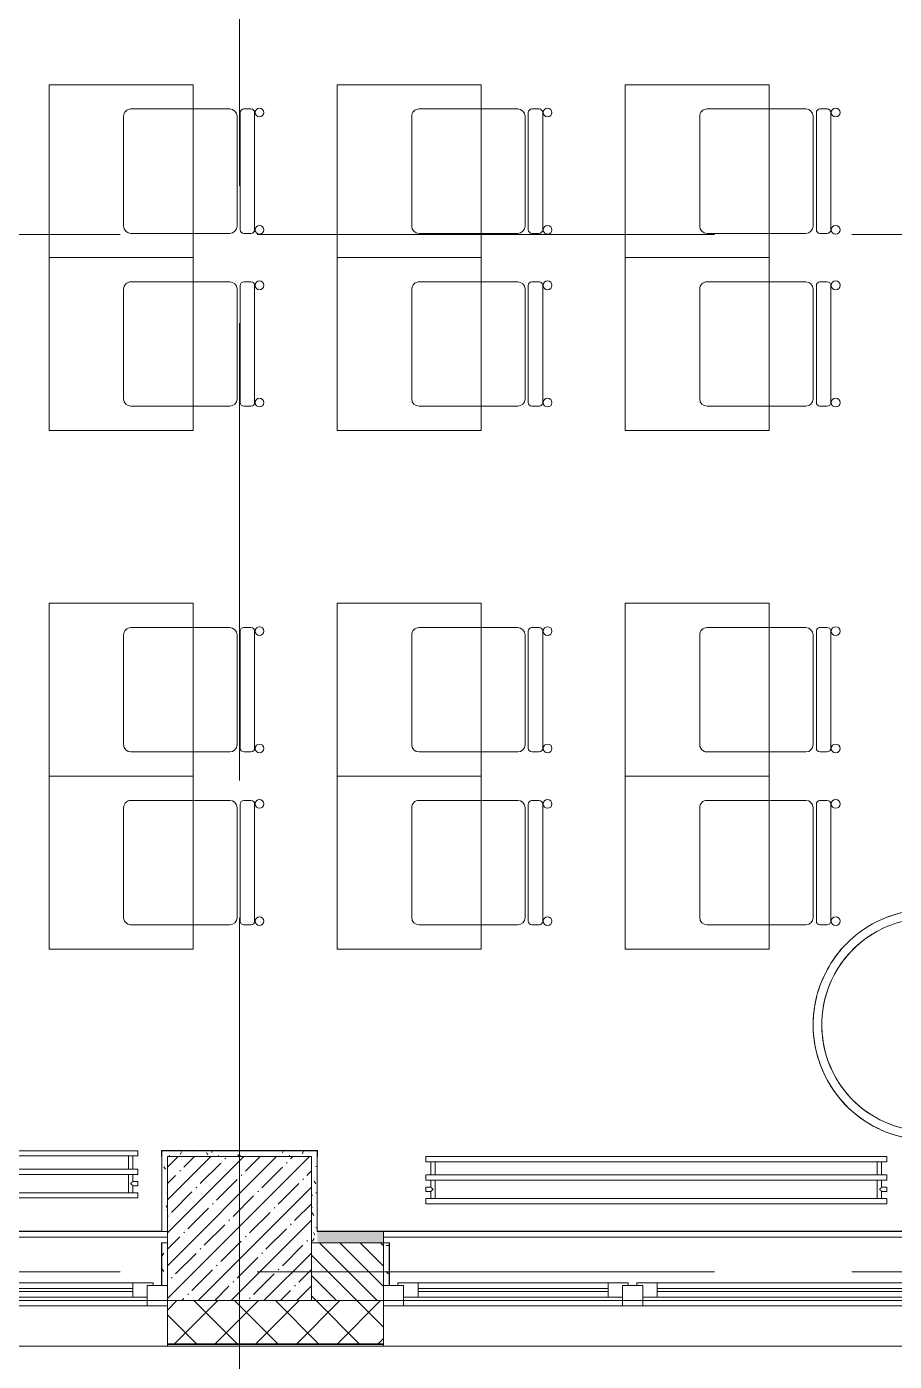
# Model space of a CAD drawing. Header units: millimetres. Extents: x 35111 to 235598, y -8553 to 29000.
# Drawn here: x 51421 to 54433, y -311 to 4322 of the extents above; entities that cross this region are included whole.
import ezdxf

# ---------------------------------------------------------------- set-up
doc = ezdxf.new("R2010")
doc.units = ezdxf.units.MM
doc.linetypes.add('Осевая', pattern=[3175, 635, -476.25, 1587.5, -476.25])
for name, color, linetype, lineweight in [('A-GLAZ', 7, 'Continuous', 9), ('A-GLAZ-1', 7, 'Continuous', 13), ('A-WALL', 7, 'Continuous', 9), ('I-WALL', 7, 'Continuous', 9), ('M-EQPM', 7, 'Continuous', 9), ('S-COLS', 7, 'Continuous', 9), ('Оси', 7, 'Continuous', 9), ('Оси-2', 7, 'Осевая', 9)]:
    doc.layers.add(name, color=color, linetype=linetype, lineweight=lineweight)
for name, color, linetype, lineweight, true_color in [('A-WALL-1', 7, 'Continuous', 9, 0x3c3c3c), ('A-WALL-FNSH-1', 7, 'Continuous', 9, 0x3c3c3c), ('I-FURN-1', 7, 'Continuous', 9, 0xf0f0f0)]:
    doc.layers.add(name, color=color, linetype=linetype, lineweight=lineweight, true_color=true_color)
pattern_1 = [(0, (0, 0), (121.92, 30.48), [10.058, -81.382, 10.058, -81.382, -487.68]), (0, (0, 0), (121.92, 30.48), [-182.88, 10.058, -172.822, 10.058, -81.382, -213.36]), (0, (0, 0), (121.92, 30.48), [-457.2, 10.058, -50.902, 10.058, -142.342]), (120, (45.72, 15.24), (-87.356454, 90.345817), [10.058, -81.382, 10.058, -81.382, -487.68]), (120, (45.72, 15.24), (-87.356454, 90.345817), [-182.88, 10.058, -172.822, 10.058, -81.382, -213.36]), (120, (45.72, 15.24), (-87.356454, 90.345817), [-457.2, 10.058, -50.902, 10.058, -142.342]), (240, (60.96, 76.2), (-34.563546, -120.825817), [10.058, -81.382, 10.058, -81.382, -487.68]), (240, (60.96, 76.2), (-34.563546, -120.825817), [-182.88, 10.058, -172.822, 10.058, -81.382, -213.36]), (240, (60.96, 76.2), (-34.563546, -120.825817), [-457.2, 10.058, -50.902, 10.058, -142.342])]

# ---------------------------------------------------------------- blocks, each defined once
blk = doc.blocks.new('BSC_Колонна _Прямоугольная - 500х500-V8-План размещения напольных электротехнических лючков и розеток 3 этажа в осях 12-23')
at = {"layer": 'S-COLS'}
h = blk.add_hatch(dxfattribs=at)
h.set_pattern_fill('FP_9', color=256, style=0, pattern_type=2)
h.set_pattern_definition([(45, (-52160, -150), (-57.02463, 57.02463), []), (45, (-52102.975, -150), (-57.02463, 57.02463), [100.806, -20.161, 3.353, -16.808])])
h.paths.add_polyline_path([(-250, -250), (250, -250), (250, 250), (-250, 250), (-250, 8.2)])
for p, q in [((250, 250), (-250, 250)), ((-250, 250), (-250, -250)), ((250, -250), (250, 250)), ((-250, -250), (250, -250))]:
    blk.add_line(p, q, dxfattribs=at)
blk = doc.blocks.new('120_Окно_СКБ_2Ст - 120_Окно_СКБ_2Ст 2100х2400 _мал створка справа_-22446225-План размещения напольных электротехнических лючков и розеток 3 этажа в осях 12-23')
at = {"layer": 'A-GLAZ'}
for p, q in [((1050, -57), (-1050, -57)), ((-1030, -127), (-1000, -127)), ((-930, -107), (100, -107)), ((100, -117), (-930, -117)), ((170, -127), (200, -127)), ((270, -107), (930, -107)), ((930, -117), (270, -117)), ((1000, -127), (1030, -127))]:
    blk.add_line(p, q, dxfattribs=at)
at = {"layer": 'A-GLAZ-1'}
for p, q in [((-1050, -127), (-1050, -57)), ((-1050, -57), (-980, -57)), ((-980, -57), (-980, -127)), ((150, -87), (-980, -87)), ((-980, -87), (-980, -127)), ((-930, -137), (-930, -87)), ((100, -137), (100, -87)), ((150, -127), (150, -57)), ((150, -57), (220, -57)), ((150, -127), (150, -87)), ((220, -57), (220, -127)), ((980, -87), (220, -87)), ((220, -87), (220, -127)), ((270, -137), (270, -87)), ((930, -137), (930, -87)), ((980, -127), (980, -57)), ((980, -57), (1050, -57)), ((980, -127), (980, -87)), ((1050, -57), (1050, -127)), ((-980, -127), (-1050, -127)), ((-980, -127), (-1000, -127)), ((-1000, -127), (-1000, -137)), ((-1000, -137), (170, -137)), ((170, -137), (-1000, -137)), ((220, -127), (150, -127)), ((170, -127), (150, -127)), ((170, -137), (170, -127)), ((220, -127), (200, -127)), ((200, -127), (200, -137)), ((200, -137), (1000, -137)), ((1000, -137), (200, -137)), ((1050, -127), (980, -127)), ((1000, -127), (980, -127)), ((1000, -137), (1000, -127))]:
    blk.add_line(p, q, dxfattribs=at)
blk = doc.blocks.new('120_Окно_СКБ_1Ст - 120_Окно_СКБ_1Ст 900х2500_h_-20664874-План размещения напольных электротехнических лючков и розеток 3 этажа в осях 12-23')
at = {"layer": 'A-GLAZ'}
for p, q in [((450, -57), (-450, -57)), ((-430, -127), (-400, -127)), ((-330, -107), (330, -107)), ((330, -117), (-330, -117)), ((400, -127), (430, -127))]:
    blk.add_line(p, q, dxfattribs=at)
at = {"layer": 'A-GLAZ-1'}
for p, q in [((-450, -127), (-450, -57)), ((-450, -57), (-380, -57)), ((-380, -57), (-380, -127)), ((380, -87), (-380, -87)), ((-380, -87), (-380, -127)), ((-330, -137), (-330, -87)), ((330, -137), (330, -87)), ((380, -127), (380, -57)), ((380, -57), (450, -57)), ((380, -127), (380, -87)), ((450, -57), (450, -127)), ((-380, -127), (-450, -127)), ((-380, -127), (-400, -127)), ((-400, -127), (-400, -137)), ((-400, -137), (400, -137)), ((400, -137), (-400, -137)), ((450, -127), (380, -127)), ((400, -127), (380, -127)), ((400, -137), (400, -127))]:
    blk.add_line(p, q, dxfattribs=at)
blk = doc.blocks.new('ПУФ - 1_53-V90-План размещения напольных электротехнических лючков и розеток 3 этажа в осях 12-23')
at = {"layer": 'I-FURN-1'}
for radius, start, end in [(400, 0, 180), (400, 90, 130), (400, 70, 90), (400, 60, 70), (370, 0, 180), (370, 116.4706, 180), (370, 0, 116.4706), (400, 50, 60), (400, 130, 140), (400, 40, 50), (400, 140, 170), (400, 10, 40), (400, 170, 180), (400, 0, 10), (400, 180, 360), (400, 180, 190), (370, 180, 190.5882), (370, 180, 349.4118), (400, 320, 0), (370, 349.5929, 0), (370, 349.5929, 360), (400, 190, 230), (370, 190.5882, 201.1765), (370, 222.3529, 349.4118), (370, 201.1765, 211.7647), (370, 211.7647, 222.3529), (400, 300, 320), (400, 230, 240), (400, 240, 270), (400, 290, 300), (400, 270, 280), (400, 280, 290)]:
    blk.add_arc((0, 0), radius, start, end, dxfattribs=at)
blk = doc.blocks.new('Стол базовый прямоугольный - 1_7а-25476368-План размещения напольных электротехнических лючков и розеток 3 этажа в осях 12-23')
at = {"layer": 'I-FURN-1'}
for p, q in [((250, 300), (-250, 300)), ((-250, 300), (-250, -300)), ((250, -300), (250, 300)), ((-250, -300), (250, -300))]:
    blk.add_line(p, q, dxfattribs=at)
blk = doc.blocks.new('Стул Breuer - 1_9а-V93-План размещения напольных электротехнических лючков и розеток 3 этажа в осях 12-23')
at = {"layer": 'I-FURN-1'}
for p, q in [((190.5, 241.3), (-190.5, 241.3)), ((-215.9, 215.9), (-215.9, 0)), ((215.9, 0), (215.9, 215.9)), ((-215.9, 0), (-215.9, -127)), ((215.9, -127), (215.9, 0)), ((-215.9, -176.2), (-215.9, -200.8)), ((203.2, -163.5), (-203.2, -163.5)), ((-190.5, -152.4), (190.5, -152.4)), ((215.9, -200.8), (215.9, -176.2)), ((-203.2, -213.5), (203.2, -213.5))]:
    blk.add_line(p, q, dxfattribs=at)
for centre, radius, start, end in [((-190.5, 215.9), 25.4, 120, 165), ((-190.5, 215.9), 25.4, 90, 120), ((190.5, 215.9), 25.4, 75, 90), ((190.5, 215.9), 25.4, 30, 75), ((-190.5, 215.9), 25.4, 165, 180), ((190.5, 215.9), 25.4, 0, 30), ((-190.5, -127), 25.4, 180, 270), ((190.5, -127), 25.4, 270, 360), ((-203.2, -176.2), 12.7, 90, 180), ((203.2, -176.2), 12.7, 360, 90), ((-203.5, -230.6), 15.1, 360, 180), ((-203.5, -230.6), 15.1, 180, 360), ((-203.2, -200.8), 12.7, 180, 270), ((203.7, -230.6), 15.1, 360, 180), ((203.7, -230.6), 15.1, 180, 360), ((203.2, -200.8), 12.7, 270, 360)]:
    blk.add_arc(centre, radius, start, end, dxfattribs=at)
blk = doc.blocks.new('Стул Breuer - 1_9а-25403171-План размещения напольных электротехнических лючков и розеток 3 этажа в осях 12-23')
at = {"layer": 'I-FURN-1'}
for p, q in [((190.5, 241.3), (-190.5, 241.3)), ((-215.9, 215.9), (-215.9, 0)), ((215.9, 0), (215.9, 215.9)), ((-215.9, 0), (-215.9, -127)), ((215.9, -127), (215.9, 0)), ((-215.9, -176.2), (-215.9, -200.8)), ((203.2, -163.5), (-203.2, -163.5)), ((-190.5, -152.4), (190.5, -152.4)), ((215.9, -200.8), (215.9, -176.2)), ((-203.2, -213.5), (203.2, -213.5))]:
    blk.add_line(p, q, dxfattribs=at)
for centre, radius, start, end in [((-190.5, 215.9), 25.4, 90, 180), ((190.5, 215.9), 25.4, 0, 90), ((-190.5, -127), 25.4, 180, 270), ((190.5, -127), 25.4, 270, 360), ((-203.2, -176.2), 12.7, 90, 180), ((203.2, -176.2), 12.7, 360, 90), ((-203.5, -230.6), 15.1, 360, 180), ((-203.5, -230.6), 15.1, 180, 360), ((-203.2, -200.8), 12.7, 180, 270), ((203.7, -230.6), 15.1, 360, 180), ((203.7, -230.6), 15.1, 180, 360), ((203.2, -200.8), 12.7, 270, 360)]:
    blk.add_arc(centre, radius, start, end, dxfattribs=at)
blk = doc.blocks.new('Стул Breuer - 1_9а-V94-План размещения напольных электротехнических лючков и розеток 3 этажа в осях 12-23')
at = {"layer": 'I-FURN-1'}
for p, q in [((190.5, 241.3), (-190.5, 241.3)), ((-215.9, 215.9), (-215.9, 0)), ((215.9, 0), (215.9, 215.9)), ((-215.9, 0), (-215.9, -127)), ((215.9, -127), (215.9, 0)), ((-215.9, -176.2), (-215.9, -200.8)), ((203.2, -163.5), (-203.2, -163.5)), ((-190.5, -152.4), (190.5, -152.4)), ((215.9, -200.8), (215.9, -176.2)), ((-203.2, -213.5), (203.2, -213.5))]:
    blk.add_line(p, q, dxfattribs=at)
for centre, radius, start, end in [((-190.5, 215.9), 25.4, 90, 180), ((190.5, 215.9), 25.4, 15, 90), ((190.5, 215.9), 25.4, 0, 15), ((-190.5, -127), 25.4, 180, 270), ((190.5, -127), 25.4, 270, 360), ((-203.2, -176.2), 12.7, 90, 180), ((203.2, -176.2), 12.7, 360, 90), ((-203.5, -230.6), 15.1, 360, 180), ((-203.5, -230.6), 15.1, 180, 360), ((-203.2, -200.8), 12.7, 180, 270), ((203.7, -230.6), 15.1, 360, 180), ((203.7, -230.6), 15.1, 180, 360), ((203.2, -200.8), 12.7, 270, 360)]:
    blk.add_arc(centre, radius, start, end, dxfattribs=at)
blk = doc.blocks.new('Стул Breuer - 1_9а-V95-План размещения напольных электротехнических лючков и розеток 3 этажа в осях 12-23')
at = {"layer": 'I-FURN-1'}
for p, q in [((190.5, 241.3), (-190.5, 241.3)), ((-215.9, 215.9), (-215.9, 0)), ((215.9, 0), (215.9, 215.9)), ((-215.9, 0), (-215.9, -127)), ((215.9, -127), (215.9, 0)), ((-215.9, -176.2), (-215.9, -200.8)), ((203.2, -163.5), (-203.2, -163.5)), ((-190.5, -152.4), (190.5, -152.4)), ((215.9, -200.8), (215.9, -176.2)), ((-203.2, -213.5), (203.2, -213.5))]:
    blk.add_line(p, q, dxfattribs=at)
for centre, radius, start, end in [((-190.5, 215.9), 25.4, 90, 150), ((190.5, 215.9), 25.4, 0, 90), ((-190.5, 215.9), 25.4, 150, 180), ((-190.5, -127), 25.4, 180, 270), ((190.5, -127), 25.4, 270, 360), ((-203.2, -176.2), 12.7, 90, 180), ((203.2, -176.2), 12.7, 360, 90), ((-203.5, -230.6), 15.1, 360, 180), ((-203.5, -230.6), 15.1, 180, 360), ((-203.2, -200.8), 12.7, 180, 270), ((203.7, -230.6), 15.1, 360, 180), ((203.7, -230.6), 15.1, 180, 360), ((203.2, -200.8), 12.7, 270, 360)]:
    blk.add_arc(centre, radius, start, end, dxfattribs=at)
blk = doc.blocks.new('radiator_prado_classic_z_tip_30_po exemplyaru - Classic Z Тип 30-500-30677900-План размещения напольных электротехнических лючков и розеток 3 этажа в осях 12-23')
at = {"layer": 'M-EQPM'}
for p, q in [((0, 228), (0, 210)), ((700, 228), (0, 228)), ((0, 210), (700, 210)), ((17.5, 210), (17.5, 164)), ((32.5, 164), (32.5, 210)), ((667.5, 210), (667.5, 164)), ((682.5, 164), (682.5, 210)), ((700, 210), (700, 228)), ((700, 164), (0, 164)), ((0, 164), (0, 146)), ((0, 146), (700, 146)), ((17.5, 146), (17.5, 121.5)), ((32.5, 82), (32.5, 146)), ((667.5, 146), (667.5, 82)), ((682.5, 121.5), (682.5, 146)), ((700, 146), (700, 164)), ((17.5, 121.5), (0, 121.5)), ((17.5, 121.5), (0, 121.5)), ((0, 121.5), (0, 121.2)), ((0, 106.5), (0, 121.5)), ((0, 121.2), (0, 121.2)), ((0, 106.8), (0, 106.5)), ((0, 106.8), (0, 106.8)), ((0, 106.5), (17.5, 106.5)), ((0, 106.5), (17.5, 106.5)), ((17.5, 106.5), (17.5, 82)), ((700, 121.5), (682.5, 121.5)), ((700, 121.5), (682.5, 121.5)), ((682.5, 82), (682.5, 106.5)), ((682.5, 106.5), (700, 106.5)), ((682.5, 106.5), (700, 106.5)), ((700, 121.5), (700, 106.5)), ((700, 121.2), (700, 121.5)), ((700, 121.5), (700, 121.2)), ((700, 121.2), (700, 121.5)), ((700, 106.5), (700, 106.8)), ((700, 106.8), (700, 106.5)), ((700, 106.5), (700, 106.8)), ((700, 82), (0, 82)), ((0, 82), (0, 64)), ((700, 64), (0, 64)), ((700, 64), (700, 82))]:
    blk.add_line(p, q, dxfattribs=at)
for points, knots in [([(25, 114), (24.5, 114.5), (23.6, 115.4), (22.4, 116.6), (21.6, 117.4), (21.1, 117.9), (20.8, 118.2), (20.5, 118.5), (20.2, 118.8), (19.8, 119.1), (19.6, 119.4), (19.3, 119.7), (19, 120), (18.7, 120.3), (18.5, 120.5), (18.3, 120.7), (18.1, 120.9), (17.9, 121.1), (17.8, 121.2), (17.7, 121.3), (17.5, 121.5), (17.5, 121.5), (17.5, 121.5)], [0, 0, 0, 0, 0.142857, 0.285714, 0.357143, 0.392857, 0.428571, 0.464286, 0.5, 0.535714, 0.571429, 0.607143, 0.642857, 0.678571, 0.714286, 0.75, 0.785714, 0.821429, 0.857143, 0.892857, 0.928571, 1, 1, 1, 1]), ([(17.5, 106.5), (17.5, 106.5), (17.5, 106.5), (17.7, 106.7), (17.8, 106.8), (17.9, 106.9), (18.1, 107.1), (18.3, 107.3), (18.5, 107.5), (18.7, 107.7), (19, 108), (19.3, 108.3), (19.6, 108.6), (19.8, 108.9), (20.3, 109.3), (20.7, 109.7), (21.1, 110.1), (21.6, 110.6), (22.4, 111.4), (23.6, 112.6), (24.5, 113.5), (25, 114)], [0, 0, 0, 0, 0.071429, 0.107143, 0.142857, 0.178571, 0.214286, 0.25, 0.285714, 0.321429, 0.357143, 0.392857, 0.428571, 0.464286, 0.5, 0.571429, 0.607143, 0.642857, 0.714286, 0.857143, 1, 1, 1, 1]), ([(675, 114), (675.5, 114.5), (676.4, 115.4), (677.6, 116.6), (678.4, 117.4), (678.9, 117.9), (679.2, 118.2), (679.5, 118.5), (679.8, 118.8), (680.1, 119.2), (680.4, 119.4), (680.7, 119.7), (681, 120), (681.3, 120.3), (681.5, 120.5), (681.7, 120.7), (681.9, 120.9), (682.1, 121.1), (682.2, 121.2), (682.3, 121.3), (682.5, 121.5), (682.5, 121.5), (682.5, 121.5)], [0, 0, 0, 0, 0.142857, 0.285714, 0.357143, 0.392857, 0.428571, 0.464286, 0.5, 0.535714, 0.571429, 0.607143, 0.642857, 0.678571, 0.714286, 0.75, 0.785714, 0.821429, 0.857143, 0.892857, 0.928571, 1, 1, 1, 1]), ([(682.5, 106.5), (682.5, 106.5), (682.5, 106.5), (682.3, 106.7), (682.2, 106.8), (682.1, 106.9), (681.9, 107.1), (681.7, 107.3), (681.5, 107.5), (681.3, 107.7), (681, 108), (680.7, 108.3), (680.4, 108.6), (680.1, 108.8), (679.7, 109.3), (679.3, 109.7), (678.9, 110.1), (678.4, 110.6), (677.6, 111.4), (676.4, 112.6), (675.5, 113.5), (675, 114)], [0, 0, 0, 0, 0.071429, 0.107143, 0.142857, 0.178571, 0.214286, 0.25, 0.285714, 0.321429, 0.357143, 0.392857, 0.428571, 0.464286, 0.5, 0.571429, 0.607143, 0.642857, 0.714286, 0.857143, 1, 1, 1, 1])]:
    blk.add_open_spline(points, degree=3, knots=knots, dxfattribs=at)
blk = doc.blocks.new('radiator_prado_classic_z_tip_30_po exemplyaru - Classic Z Тип 30-500-30677899-План размещения напольных электротехнических лючков и розеток 3 этажа в осях 12-23')
at = {"layer": 'M-EQPM'}
for p, q in [((0, 228), (0, 210)), ((1600, 228), (0, 228)), ((0, 210), (1600, 210)), ((17.5, 210), (17.5, 164)), ((32.5, 164), (32.5, 210)), ((1567.5, 210), (1567.5, 164)), ((1582.5, 164), (1582.5, 210)), ((1600, 210), (1600, 228)), ((1600, 164), (0, 164)), ((0, 164), (0, 146)), ((0, 146), (1600, 146)), ((17.5, 146), (17.5, 121.5)), ((32.5, 82), (32.5, 146)), ((1567.5, 146), (1567.5, 82)), ((1582.5, 121.5), (1582.5, 146)), ((1600, 146), (1600, 164)), ((17.5, 121.5), (0, 121.5)), ((17.5, 121.5), (0, 121.5)), ((0, 121.5), (0, 121.2)), ((0, 106.5), (0, 121.5)), ((0, 121.2), (0, 121.2)), ((0, 106.8), (0, 106.5)), ((0, 106.8), (0, 106.8)), ((0, 106.5), (17.5, 106.5)), ((0, 106.5), (17.5, 106.5)), ((17.5, 106.5), (17.5, 82)), ((1600, 121.5), (1582.5, 121.5)), ((1600, 121.5), (1582.5, 121.5)), ((1582.5, 82), (1582.5, 106.5)), ((1582.5, 106.5), (1600, 106.5)), ((1582.5, 106.5), (1600, 106.5)), ((1600, 121.5), (1600, 106.5)), ((1600, 121.2), (1600, 121.5)), ((1600, 121.5), (1600, 121.2)), ((1600, 121.2), (1600, 121.5)), ((1600, 106.5), (1600, 106.8)), ((1600, 106.8), (1600, 106.5)), ((1600, 106.5), (1600, 106.8)), ((1600, 82), (0, 82)), ((0, 82), (0, 64)), ((1600, 64), (0, 64)), ((1600, 64), (1600, 82))]:
    blk.add_line(p, q, dxfattribs=at)
for points, knots in [([(25, 114), (24.5, 114.5), (23.6, 115.4), (22.4, 116.6), (21.6, 117.4), (21.1, 117.9), (20.8, 118.2), (20.5, 118.5), (20.2, 118.8), (19.8, 119.1), (19.6, 119.4), (19.3, 119.7), (19, 120), (18.7, 120.3), (18.5, 120.5), (18.3, 120.7), (18.1, 120.9), (17.9, 121.1), (17.8, 121.2), (17.7, 121.3), (17.5, 121.5), (17.5, 121.5), (17.5, 121.5)], [0, 0, 0, 0, 0.142857, 0.285714, 0.357143, 0.392857, 0.428571, 0.464286, 0.5, 0.535714, 0.571429, 0.607143, 0.642857, 0.678571, 0.714286, 0.75, 0.785714, 0.821429, 0.857143, 0.892857, 0.928571, 1, 1, 1, 1]), ([(17.5, 106.5), (17.5, 106.5), (17.5, 106.5), (17.7, 106.7), (17.8, 106.8), (17.9, 106.9), (18.1, 107.1), (18.3, 107.3), (18.5, 107.5), (18.7, 107.7), (19, 108), (19.3, 108.3), (19.6, 108.6), (19.8, 108.9), (20.3, 109.3), (20.7, 109.7), (21.1, 110.1), (21.6, 110.6), (22.4, 111.4), (23.6, 112.6), (24.5, 113.5), (25, 114)], [0, 0, 0, 0, 0.071429, 0.107143, 0.142857, 0.178571, 0.214286, 0.25, 0.285714, 0.321429, 0.357143, 0.392857, 0.428571, 0.464286, 0.5, 0.571429, 0.607143, 0.642857, 0.714286, 0.857143, 1, 1, 1, 1]), ([(1575, 114), (1575.5, 114.5), (1576.4, 115.4), (1577.6, 116.6), (1578.4, 117.4), (1578.9, 117.9), (1579.2, 118.2), (1579.5, 118.5), (1579.8, 118.8), (1580.1, 119.2), (1580.4, 119.4), (1580.7, 119.7), (1581, 120), (1581.3, 120.3), (1581.5, 120.5), (1581.7, 120.7), (1581.9, 120.9), (1582.1, 121.1), (1582.2, 121.2), (1582.3, 121.3), (1582.5, 121.5), (1582.5, 121.5), (1582.5, 121.5)], [0, 0, 0, 0, 0.142857, 0.285714, 0.357143, 0.392857, 0.428571, 0.464286, 0.5, 0.535714, 0.571429, 0.607143, 0.642857, 0.678571, 0.714286, 0.75, 0.785714, 0.821429, 0.857143, 0.892857, 0.928571, 1, 1, 1, 1]), ([(1582.5, 106.5), (1582.5, 106.5), (1582.5, 106.5), (1582.3, 106.7), (1582.2, 106.8), (1582.1, 106.9), (1581.9, 107.1), (1581.7, 107.3), (1581.5, 107.5), (1581.3, 107.7), (1581, 108), (1580.7, 108.3), (1580.4, 108.6), (1580.1, 108.8), (1579.7, 109.3), (1579.3, 109.7), (1578.9, 110.1), (1578.4, 110.6), (1577.6, 111.4), (1576.4, 112.6), (1575.5, 113.5), (1575, 114)], [0, 0, 0, 0, 0.071429, 0.107143, 0.142857, 0.178571, 0.214286, 0.25, 0.285714, 0.321429, 0.357143, 0.392857, 0.428571, 0.464286, 0.5, 0.571429, 0.607143, 0.642857, 0.714286, 0.857143, 1, 1, 1, 1])]:
    blk.add_open_spline(points, degree=3, knots=knots, dxfattribs=at)

msp = doc.modelspace()

# ---------------------------------------------------------------- hatches: boundary and pattern name
at = {"layer": 'A-WALL'}
h = msp.add_hatch(dxfattribs=at)
h.set_pattern_fill('FP_19', color=256, style=0, pattern_type=2)
h.set_pattern_definition([(135, (0, 0), (-35.35534, -35.35534), [])])
h.paths.add_polyline_path([(65171.9, -100), (65410, -100), (65410, 100), (65160, 100), (65160, -100)])
h.paths.add_polyline_path([(63716, -100), (64260, -100), (64260, 100), (63710, 100), (63710, -100)])
h.paths.add_polyline_path([(61532.2, -100), (61610, -100), (61610, 100), (61410, 100), (61410, -100)])
h.paths.add_polyline_path([(57810, -100), (57810, 100), (56910, 100), (56910, -100), (57164.6, -100)])
h.paths.add_polyline_path([(54980.8, -100), (55510, -100), (55510, 100), (54760, 100), (54760, -100)])
h.paths.add_polyline_path([(52660, -100), (52660, 100), (52410, 100), (52410, -100)])
h.paths.add_polyline_path([(50613.2, -100), (51010, -100), (51010, 100), (50260, 100), (50260, -100)])
h.paths.add_polyline_path([(47910, -100), (48160, -100), (48160, 100), (47910, 100)])
h.paths.add_polyline_path([(44061.7, -100), (44310, -100), (44310, 100), (43410, 100), (43410, -100)])
h.paths.add_polyline_path([(41760, -100), (41760, 100), (41140, 100), (41140, -100), (41150, -100)])
h.paths.add_polyline_path([(42910, -100), (42910, 100), (42660, 100), (42660, -100)])
h = msp.add_hatch(dxfattribs=at)
h.set_pattern_fill('FP_20', color=256, style=0, pattern_type=2)
h.set_pattern_definition([(45, (0, 0), (-70.71068, 70.71068), []), (135, (0, 0), (-70.71068, -70.71068), [])])
h.paths.add_polyline_path([(54760, -250), (55510, -250), (55510, -100), (54760, -100)])
h.paths.add_polyline_path([(56627.1, -250), (56627.1, -100), (56410, -100), (56410, -250), (56436.7, -250)])
h.paths.add_polyline_path([(51910, -250), (52660, -250), (52660, -100), (51910, -100)])
h.paths.add_polyline_path([(50260, -250), (51010, -250), (51010, -100), (50260, -100)])
h.paths.add_polyline_path([(47910, -250), (48160, -250), (48160, -100), (47410, -100), (47410, -250), (47701.4, -250)])
h.paths.add_polyline_path([(44310, -250), (44310, -100), (42660, -100), (42660, -250), (44061.7, -250)])
h.paths.add_polyline_path([(41140, -250), (41760, -250), (41760, -100), (41140, -100)])
h.paths.add_polyline_path([(38742.7, -250), (39040, -250), (39040, -100), (38742.7, -100), (38742.7, -222.4)])
h.paths.add_polyline_path([(38238.2, -250), (38242.7, -250), (38242.7, -100), (38238.2, -100), (38238.2, -175.6)])
at = {"layer": 'I-WALL'}
h = msp.add_hatch(dxfattribs=at)
h.set_pattern_fill('FP_71', color=256, style=0, pattern_type=2)
h.set_pattern_definition(pattern_1)
h.paths.add_polyline_path([(51910, 140), (51910, 420), (51890, 420), (51890, 140)])
h = msp.add_hatch(dxfattribs=at)
h.set_pattern_fill('FP_71', color=256, style=0, pattern_type=2)
h.set_pattern_definition(pattern_1)
h.paths.add_polyline_path([(52410, 400), (52430, 400), (52430, 420), (51910, 420), (51910, 400), (52069, 400)])
h = msp.add_hatch(dxfattribs=at)
h.set_pattern_fill('FP_71', color=256, style=0, pattern_type=2)
h.set_pattern_definition(pattern_1)
h.paths.add_polyline_path([(52430, 100), (52430, 400), (52410, 400), (52410, 100)])
h = msp.add_hatch(dxfattribs=at)
h.set_pattern_fill('FP_71', color=256, style=0, pattern_type=2)
h.set_pattern_definition(pattern_1)
h.paths.add_polyline_path([(54760, 100), (55510, 100), (55510, 140), (54760, 140)])
h.paths.add_polyline_path([(52660, 100), (52660, 140), (52430, 140), (52430, 100)])
h = msp.add_hatch(dxfattribs=at)
h.set_pattern_fill('FP_71', color=256, style=0, pattern_type=2)
h.set_pattern_definition(pattern_1)
h.paths.add_polyline_path([(51910, -48), (51910, 100), (51890, 100), (51890, -48)])
h = msp.add_hatch(dxfattribs=at)
h.set_pattern_fill('FP_71', color=256, style=0, pattern_type=2)
h.set_pattern_definition(pattern_1)
h.paths.add_polyline_path([(52680, -48), (52680, 100), (52660, 100), (52660, -48)])

# ---------------------------------------------------------------- linework, layer by layer
at = {"layer": 'A-WALL'}
for p, q in [((52680, 100), (52410, 100)), ((52410, -100), (55510, -100)), ((51910, -258), (51010, -258)), ((51910, -250), (52660, -250)), ((51910, -253), (52660, -253)), ((54760, -258), (52660, -258))]:
    msp.add_line(p, q, dxfattribs=at)
at = {"layer": 'A-WALL-1'}
for p, q in [((52430, 420), (51890, 420)), ((51890, 400), (51890, 140)), ((52430, 140), (52430, 400)), ((51890, 140), (51910, 140)), ((52660, 140), (52430, 140)), ((52660, -250), (52660, 140)), ((51910, 100), (51890, 100)), ((51890, 100), (51890, -48)), ((52680, -48), (52680, 100)), ((51890, -48), (51910, -48)), ((52660, -48), (52680, -48)), ((51910, -100), (51910, -250))]:
    msp.add_line(p, q, dxfattribs=at)
at = {"layer": 'A-WALL-FNSH-1'}
for p, q in [((52431, 421), (51889, 421)), ((51889, 421), (51889, 400)), ((51890, 400), (51890, 420)), ((52430, 420), (52430, 400)), ((52431, 400), (52431, 421)), ((51889, 400), (51890, 400)), ((52430, 400), (52431, 400)), ((52660, 141), (52430, 141)), ((52660, 140), (52660, 141)), ((51890, 100), (51889, 100)), ((51889, 100), (51889, -48)), ((52681, 100), (52680, 100)), ((52681, -48), (52681, 100)), ((51889, -48), (51890, -48)), ((52680, -48), (52681, -48)), ((51910, -250), (51910, -258)), ((51910, -258), (52660, -258)), ((52660, -258), (52660, -250))]:
    msp.add_line(p, q, dxfattribs=at)
at = {"layer": 'I-WALL'}
for p, q in [((51010, 141), (51890, 141)), ((51010, 140), (51890, 140)), ((52660, 141), (54760, 141)), ((52660, 140), (54760, 140)), ((51010, 120), (51910, 120)), ((52660, 120), (54760, 120)), ((51910, -100), (51010, -100))]:
    msp.add_line(p, q, dxfattribs=at)
at = {"layer": 'Оси'}
msp.add_line((52160, -1906.3), (52160, 593.7), dxfattribs=at)
at = {"layer": 'Оси-2'}
for p, q in [((52160, 593.7), (52160, 24850)), ((38410.7, 3600), (82250, 3600)), ((38410.7, 0), (82250, 0))]:
    msp.add_line(p, q, dxfattribs=at)

# ---------------------------------------------------------------- block references
at = {"layer": 'A-GLAZ', "rotation": 180}
for name, p in [('120_Окно_СКБ_1Ст - 120_Окно_СКБ_1Ст 900х2500_h_-20664874-План размещения напольных электротехнических лючков и розеток 3 этажа в осях 12-23', (51460, -175)), ('120_Окно_СКБ_2Ст - 120_Окно_СКБ_2Ст 2100х2400 _мал створка справа_-22446225-План размещения напольных электротехнических лючков и розеток 3 этажа в осях 12-23', (53710, -175))]:
    msp.add_blockref(name, p, dxfattribs=at)
at = {"layer": 'I-FURN-1'}
for p in [(51749.3, 3820.1), (52749.3, 3820.1), (53749.3, 3820.1), (51749.3, 3220.1), (52749.3, 3220.1), (53749.3, 3220.1), (51749.3, 2020.1), (52749.3, 2020.1), (53749.3, 2020.1), (51749.3, 1420.1), (52749.3, 1420.1), (53749.3, 1420.1)]:
    msp.add_blockref('Стол базовый прямоугольный - 1_7а-25476368-План размещения напольных электротехнических лючков и розеток 3 этажа в осях 12-23', p, dxfattribs=at)
for name, p, rotation in [('Стул Breuer - 1_9а-25403171-План размещения напольных электротехнических лючков и розеток 3 этажа в осях 12-23', (51999.3, 3820.1), 89.99999999999959), ('Стул Breuer - 1_9а-25403171-План размещения напольных электротехнических лючков и розеток 3 этажа в осях 12-23', (52999.3, 3820.1), 89.99999999999959), ('Стул Breuer - 1_9а-25403171-План размещения напольных электротехнических лючков и розеток 3 этажа в осях 12-23', (53999.3, 3820.1), 89.99999999999959), ('Стул Breuer - 1_9а-25403171-План размещения напольных электротехнических лючков и розеток 3 этажа в осях 12-23', (51999.3, 3220.1), 89.99999999999959), ('Стул Breuer - 1_9а-V94-План размещения напольных электротехнических лючков и розеток 3 этажа в осях 12-23', (52999.3, 3220.1), 89.99999999999959), ('Стул Breuer - 1_9а-25403171-План размещения напольных электротехнических лючков и розеток 3 этажа в осях 12-23', (53999.3, 3220.1), 89.99999999999959), ('Стул Breuer - 1_9а-25403171-План размещения напольных электротехнических лючков и розеток 3 этажа в осях 12-23', (51999.3, 2020.1), 89.99999999999959), ('Стул Breuer - 1_9а-25403171-План размещения напольных электротехнических лючков и розеток 3 этажа в осях 12-23', (52999.3, 2020.1), 89.99999999999959), ('Стул Breuer - 1_9а-V95-План размещения напольных электротехнических лючков и розеток 3 этажа в осях 12-23', (53999.3, 2020.1), 89.99999999999959), ('Стул Breuer - 1_9а-V93-План размещения напольных электротехнических лючков и розеток 3 этажа в осях 12-23', (51999.3, 1420.1), 89.99999999999959), ('Стул Breuer - 1_9а-25403171-План размещения напольных электротехнических лючков и розеток 3 этажа в осях 12-23', (52999.3, 1420.1), 89.99999999999959), ('Стул Breuer - 1_9а-25403171-План размещения напольных электротехнических лючков и розеток 3 этажа в осях 12-23', (53999.3, 1420.1), 89.99999999999959), ('ПУФ - 1_53-V90-План размещения напольных электротехнических лючков и розеток 3 этажа в осях 12-23', (54551.7, 857.1), 118.9499011641568)]:
    msp.add_blockref(name, p, dxfattribs=dict(at, rotation=rotation))
at = {"layer": 'M-EQPM'}
for name, p in [('radiator_prado_classic_z_tip_30_po exemplyaru - Classic Z Тип 30-500-30677900-План размещения напольных электротехнических лючков и розеток 3 этажа в осях 12-23', (51107.2, 192)), ('radiator_prado_classic_z_tip_30_po exemplyaru - Classic Z Тип 30-500-30677899-План размещения напольных электротехнических лючков и розеток 3 этажа в осях 12-23', (52807, 172))]:
    msp.add_blockref(name, p, dxfattribs=at)
at = {"layer": 'S-COLS'}
msp.add_blockref('BSC_Колонна _Прямоугольная - 500х500-V8-План размещения напольных электротехнических лючков и розеток 3 этажа в осях 12-23', (52160, 150), dxfattribs=at)

doc.saveas('drawing.dxf')
